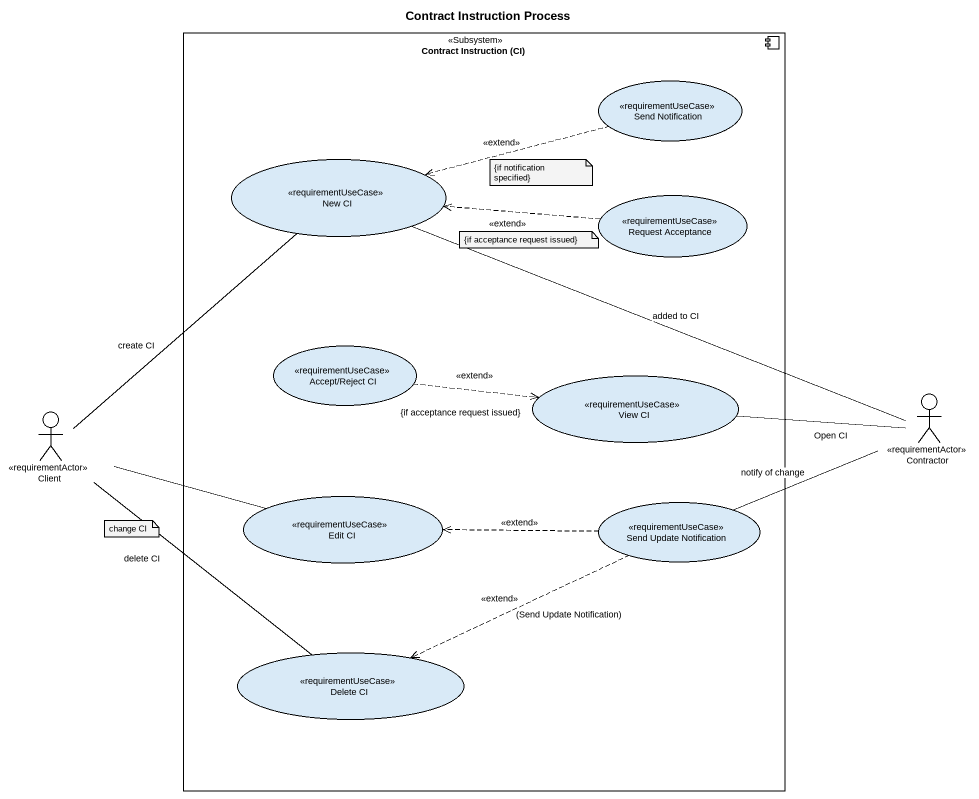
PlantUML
@startuml
title Contract Instruction Process
component "Contract Instruction (CI)" as Contract_Instruction_CI <<Subsystem>> {
  usecase "Send Notification" as Send_Notification <<requirementUseCase>>
  usecase "New CI" as New_CI <<requirementUseCase>>
  usecase "Request Acceptance" as Request_Acceptance <<requirementUseCase>>
  usecase "Accept/Reject CI" as Accept_Reject_CI <<requirementUseCase>>
  usecase "View CI" as View_CI <<requirementUseCase>>
  usecase "Edit CI" as Edit_CI <<requirementUseCase>>
  usecase "Send Update Notification" as Send_Update_Notification <<requirementUseCase>>
  usecase "Delete CI" as Delete_CI <<requirementUseCase>>
}
actor Client <<requirementActor>>
actor Contractor <<requirementActor>>
Send_Notification .left.> New_CI : <<extend>>
Request_Acceptance .left.> New_CI : <<extend>>
Accept_Reject_CI .right.> View_CI : <<extend>>\n{if acceptance request issued}
Client -up- New_CI : create CI
Client -right- Edit_CI
Client -- Delete_CI : delete CI
Contractor -left- New_CI : added to CI
Contractor -left- View_CI : Open CI
Send_Update_Notification -right- Contractor : notify of change
Send_Update_Notification .left.> Edit_CI : <<extend>>
Send_Update_Notification .left.> Delete_CI : <<extend>>\n(Send Update Notification)
note as N1
  {if notification specified}
end note
note as N2
  {if acceptance request issued}
end note
note as N3
  change CI
end note
@enduml
